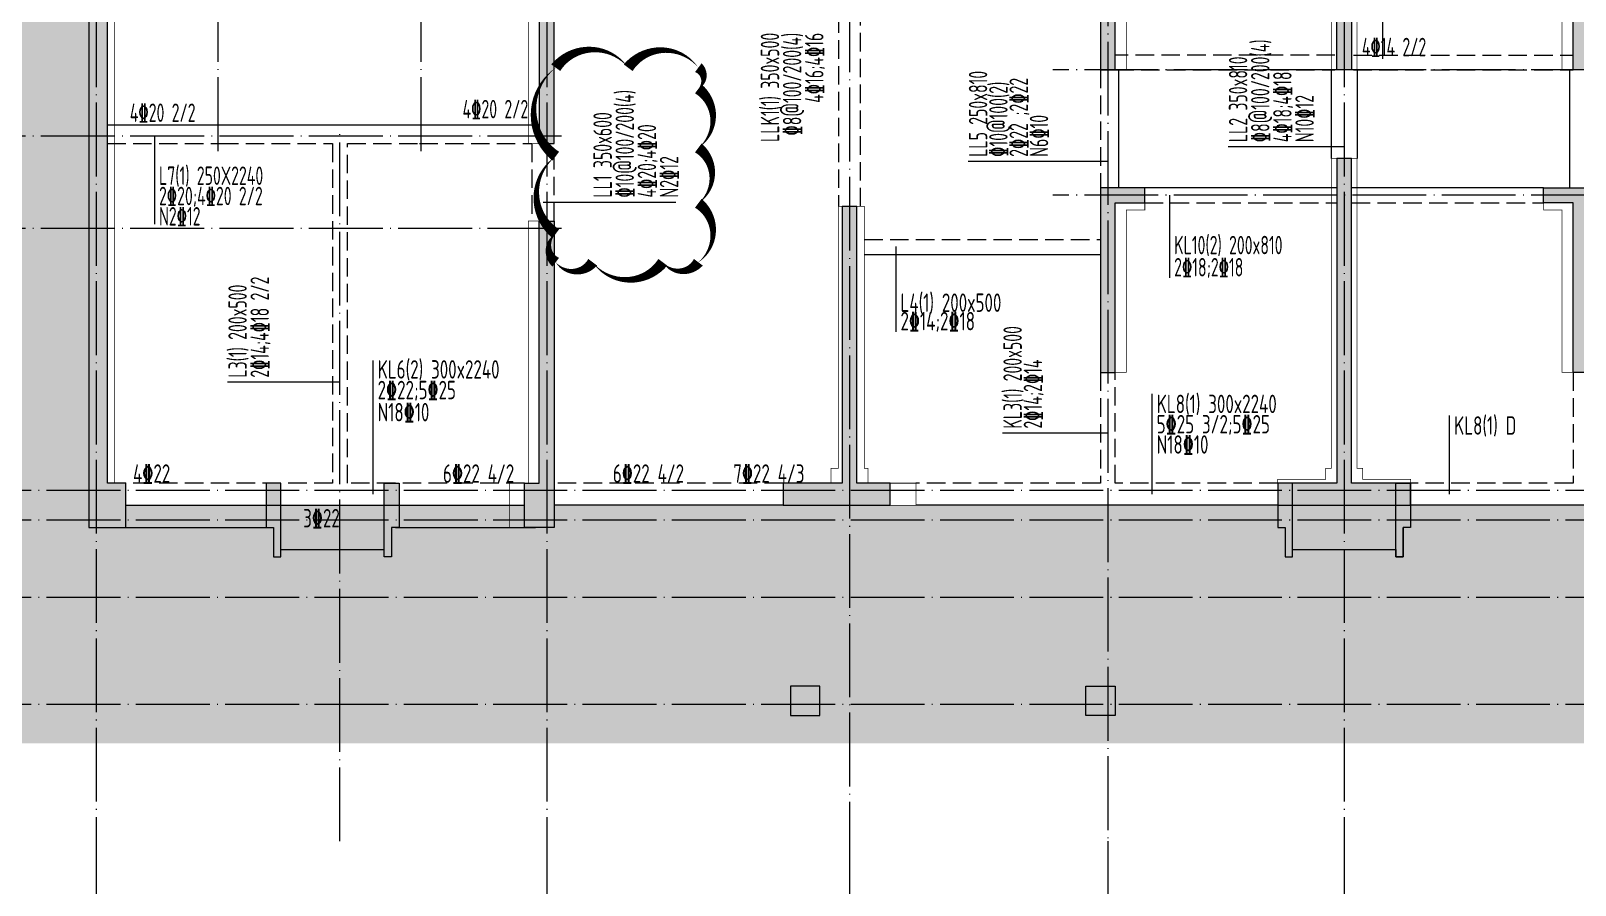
# Model space of a CAD drawing. Extents: x -129922 to 1190196, y -520662 to 139923.
# Drawn here: x 910806 to 931719, y -46527 to -34952 of the extents above; entities that cross this region are included whole.
import ezdxf
from ezdxf.enums import TextEntityAlignment as Align

# ---------------------------------------------------------------- set-up
doc = ezdxf.new("R2010")
doc.units = 0
doc.header["$LTSCALE"] = 1000
doc.header["$MEASUREMENT"] = 0
doc.linetypes.add('DASH', pattern=[0.35, 0.25, -0.1])
doc.linetypes.add('DOTE', pattern=[2.4200000000000004, 2, -0.2, 0.02, -0.2])
for name, color, linetype, lineweight in [('A-标注-轴号', 3, 'Continuous', 15), ('A-轴线-塔楼', 1, 'DOTE', 9), ('A-轴线-隔墙', 41, 'DOTE', 9), ('S-墙柱-HATCH', 251, 'Continuous', 9), ('S-墙柱-WALL', 6, 'Continuous', 20), ('S-大样-HATCH', 251, 'Continuous', 9), ('S-大样-实线', 2, 'Continuous', 20), ('S-板-BEAM', 4, 'DASH', 20), ('S-板-BEAM-CON', 2, 'Continuous', 20), ('S-板-COLU', 50, 'DASH', 20), ('S-板-板面填充', 251, 'Continuous', 20), ('S-板-模板线条', 140, 'Continuous', 20), ('S-梁-垂直集中标注', 45, 'Continuous', 20), ('S-梁-水平原位标注', 21, 'Continuous', 20), ('S-梁-水平集中标注', 191, 'Continuous', 20)]:
    doc.layers.add(name, color=color, linetype=linetype, lineweight=lineweight)
doc.layers.add('S-活动层-非打印1', color=170, linetype='Continuous', lineweight=20, plot=False)
doc.styles.add('BW_Rein', font='tssdeng.shx', dxfattribs={"width": 0.7, "bigfont": 'hztxt.shx'})
doc.styles.add('TSSD_Rein', font='tssdeng.shx', dxfattribs={"width": 0.7, "bigfont": 'hztxt.shx'})
doc.styles.add('样式 1', font='tssdeng.shx', dxfattribs={"width": 0.7, "bigfont": 'tssdchn.shx'})

# ---------------------------------------------------------------- blocks, each defined once
blk = doc.blocks.new('20191023.11405152')
at = {"layer": 'S-大样-HATCH'}
h = blk.add_hatch(color=256, dxfattribs=at)
h.dxf.hatch_style = 1
h.paths.add_polyline_path([(-99.99999995809048, 0), (0, 0), (-5.774199962615967e-08, -399.9999999129213), (99.99999995809048, -399.9999999129213), (99.99999995809048, 600.0007398887537), (-99.99999995809048, 600.0007398887537)])
at = {"layer": 'S-大样-实线'}
blk.add_lwpolyline([(-99.99999995809048, 0), (0, 0), (-5.774199962615967e-08, -399.9999999129213), (99.99999995809048, -399.9999999129213), (99.99999995809048, 600.0007398887537), (-99.99999995809048, 600.0007398887537)], close=True, dxfattribs=at)
blk = doc.blocks.new('ndgfjhgkjhk')
at = {"layer": 'S-板-BEAM'}
for p, q in [((6614144.781736528, -521954.5655239704), (6614144.781736528, -525604.562802632)), ((6614444.781736528, -525604.562802632), (6614444.781736528, -521954.5655239704)), ((6620869.781736528, -523554.5647839699), (6617894.781736528, -523554.5647839699)), ((6621119.781736529, -523554.5655239704), (6624094.781379844, -523554.5655239922)), ((6617694.782093225, -523754.5655239704), (6617694.781757515, -525354.5655239704)), ((6617894.781736528, -523754.5647839699), (6620869.781736528, -523754.5647839699)), ((6621119.781736528, -523754.5655239704), (6624094.781379842, -523754.5655239922)), ((6604244.781736528, -524754.5647839739), (6605769.781736536, -524754.5647839739)), ((6605769.781736536, -524754.5647839739), (6607294.781736533, -524754.5647839739)), ((6607294.781736533, -524754.5647839739), (6607294.781736533, -529354.5647839757)), ((6607494.781736533, -524754.5647839739), (6608469.781736534, -524754.5647839739)), ((6607494.781736533, -529354.5647839757), (6607494.781736533, -524754.5647839739)), ((6608469.781736534, -524754.5647839739), (6609994.781736528, -524754.5647839739)), ((6609994.781736363, -524754.5655239704), (6609994.781736363, -525804.5655239704)), ((6610294.781736363, -525804.5655239704), (6610294.781736363, -524754.5655239704)), ((6618294.781736528, -525554.5647839704), (6620894.781736528, -525554.5647839704)), ((6621094.781736528, -525554.5647839704), (6623694.781736528, -525554.5647839704)), ((6614494.781542704, -526054.5822170932), (6617694.782698639, -526054.5822170938)), ((6617694.781736534, -527854.5655239704), (6617694.781736532, -529354.5573804887)), ((6617894.781736532, -529354.5647839757), (6617894.781736534, -527854.5655239704)), ((6624094.781736532, -527854.5655239704), (6624094.781736535, -529354.7282486943)), ((6607294.781736533, -529354.5647839742), (6604444.781736528, -529354.5647839741)), ((6609894.781542704, -529354.5647839743), (6607494.781736533, -529354.5647839742)), ((6613394.781542704, -529354.5655239817), (6610294.781542704, -529354.5655239817)), ((6617694.781736532, -529354.5573804887), (6615194.781542704, -529354.5655239817)), ((6620094.781652714, -529354.5495627364), (6617894.781736532, -529354.5567290094)), ((6624094.781736535, -529354.5621114718), (6621894.783488081, -529354.5655239817))]:
    blk.add_line(p, q, dxfattribs=at)
at = {"layer": 'S-板-BEAM-CON'}
for p, q in [((6617944.781757515, -525354.5655239704), (6617944.782093225, -523754.5655239704)), ((6620819.781736528, -523754.5655239704), (6620819.781484745, -524954.5655239704)), ((6621169.781736528, -523754.5655239704), (6621169.781484745, -524954.5647839699)), ((6624044.781379842, -523754.5655239704), (6624044.781715551, -525354.5655239704)), ((6605644.781736536, -524504.5647839739), (6604244.781736528, -524504.5647839739)), ((6607394.781736533, -524504.5647839739), (6605482.042014677, -524504.5647839739)), ((6608394.781736534, -524504.5647839739), (6607394.781736533, -524504.5647839739)), ((6609994.781736528, -524504.5647839739), (6608029.328084417, -524504.5647839739)), ((6620894.781736528, -525354.5647839704), (6618294.781736528, -525354.5647839704)), ((6623694.781736528, -525354.5647839704), (6621094.781736528, -525354.5647839704)), ((6614494.781542704, -526254.5822170932), (6617694.782698639, -526254.5822170938)), ((6604494.781652532, -529654.5647839739), (6609894.781542791, -529654.5647839741)), ((6613394.781542704, -529654.5655239817), (6610294.781542704, -529654.5655239817)), ((6620094.781652714, -529654.5495627364), (6615194.781542704, -529654.5655239817)), ((6627144.781542704, -529654.5655239817), (6621894.783488081, -529654.5655239817))]:
    blk.add_line(p, q, dxfattribs=at)
at = {"layer": 'S-板-模板线条', "ltscale": 0.5}
for p, q in [((6620194.781652479, -529954.5655242747), (6620194.78165248, -530354.5655239834)), ((6621794.781652429, -530354.5503026142), (6621794.781652444, -529954.5503026216)), ((6606594.781543097, -530254.5655238907), (6607994.783378632, -530254.5655238907)), ((6620294.781652506, -530354.550302619), (6620294.781652506, -530254.550302619)), ((6620294.781652506, -530254.550302619), (6621694.781652506, -530254.5503026146)), ((6621694.781652506, -530254.5503026146), (6621694.781652506, -530354.550302619)), ((6620194.78165248, -530354.5655239834), (6620294.781652506, -530354.550302619)), ((6621694.781652506, -530354.550302619), (6621794.781652429, -530354.5503026142))]:
    blk.add_line(p, q, dxfattribs=at)
for points in [[(6604494.781542897, -529954.5655239817), (6606394.781543126, -529954.5655239779)], [(6608144.781542842, -529954.5655239857), (6610044.781543071, -529954.5655239818)]]:
    blk.add_lwpolyline(points, dxfattribs=at)
blk = doc.blocks.new('ZHOUWANG3')
at = {"layer": 'A-标注-轴号'}
for p, q in [((88651.91404399213, 226833.6155193777), (88651.9140439923, 222833.6155193777)), ((94751.91404399213, 226833.615519378), (94751.9140439923, 222833.615519378)), ((98851.91403714324, 226833.6155193781), (98851.91403714342, 222833.6155193781)), ((102351.9146220085, 226833.6155193783), (102351.9146220086, 222833.6155193783)), ((105551.9146219631, 226833.6155193784), (105551.9146219632, 222833.6155193784))]:
    blk.add_line(p, q, dxfattribs=at)
at = {"layer": 'A-轴线-塔楼', "linetype": 'DOTE', "ltscale": 0.5}
for p, q in [((88651.91404399119, 248942.086875707), (88651.91404399212, 226833.6155193772)), ((94751.9140439913, 248942.0868757072), (94751.91404399223, 226833.6155193777)), ((105551.9140438963, 248942.0868756734), (105551.9140439946, 226833.6155193439)), ((98851.91404399247, 241886.4187311789), (98851.91404399247, 226833.6155193779)), ((102351.9140439912, 240086.4187311743), (102351.9140439925, 226833.61551936)), ((122393.6841631923, 235586.4187311789), (101607.8367670992, 235586.4187311789)), ((139798.4139466776, 231586.4187311789), (85361.6076990781, 231586.4187311789)), ((139798.4139466776, 228686.4187311789), (85361.6076990781, 228686.4187311789))]:
    blk.add_line(p, q, dxfattribs=at)
at = {"layer": 'A-轴线-隔墙', "ltscale": 0.5}
for p, q in [((90301.91404416919, 236186.4187311743), (90301.91404399247, 248942.086875707)), ((93051.91404416919, 236186.4187312123), (93051.91404399247, 248942.0868757452)), ((122393.6841631923, 237286.4187311789), (101607.8367670992, 237286.4187311789)), ((94951.91404390585, 236386.4187307361), (85361.6076990781, 236386.4187311736)), ((91951.9140439934, 226833.6155193777), (91951.91404382099, 236486.4187311743)), ((94951.91404390585, 235136.418731175), (85361.6076990781, 235136.418731175)), ((139798.4139466776, 231186.4187311789), (85361.6076990781, 231186.4187311789)), ((139798.4139466776, 230136.4187311789), (85361.6076990781, 230136.4187311789))]:
    blk.add_line(p, q, dxfattribs=at)
blk = doc.blocks.new('afdhgdjhgfj')
at = {"layer": 'S-墙柱-HATCH'}
h = blk.add_hatch(color=256, dxfattribs=at)
h.paths.add_polyline_path([(327454.6374234984, 180245.1995011274), (325054.6374234984, 180245.1995011274), (325054.6374234984, 176945.1995011274), (325254.6374234984, 176945.1995011274), (325254.6374234984, 177845.1995011274), (327954.6374234984, 177845.1995011274), (327954.6374234984, 178495.1995011274), (327754.6374234984, 178495.1995011274), (327754.6374234984, 178045.1995011274), (325254.6374234984, 178045.1995011274), (325254.6374234984, 180045.1995011274), (327754.6374234984, 180045.1995011274), (327754.6374234984, 179595.1995011274), (327954.6374234984, 179595.1995011274), (327954.6374234984, 180645.1995011274), (327454.6374234984, 180645.1995011274)])
h.paths.add_polyline_path([(333254.6376431724, 179995.200902214), (333254.6376431724, 174625.200902214), (333054.6376431724, 174625.200902214), (333054.6376431724, 175395.200902214), (330354.6376431724, 175395.200902214), (330354.6376431724, 175595.2009022732), (330454.6376386648, 175595.200902214), (333054.6376431724, 175595.200902214), (333054.6376431724, 180645.200902214), (333654.6376431724, 180645.200902214), (333654.6376431724, 179995.200902214)])
h.paths.add_polyline_path([(338854.6376429731, 165495.1995011274), (339104.6376429731, 165495.1995011274), (339104.6376429731, 172895.1995011274), (338264.6376429731, 172895.1995011274), (338264.6376429731, 173145.1995011274), (339354.6376429731, 173145.1995011274), (339354.6376429731, 164895.1995011274), (338854.6376429731, 164895.1995011274)])
h.paths.add_polyline_path([(322254.6376431668, 171095.1995011274), (322454.6376431668, 171095.1995011274), (322454.6376431668, 173595.1995011274), (322854.6376431668, 173595.1995011274), (322854.6376431668, 173795.1995011274), (321854.6376431668, 173795.1995011274), (321854.6376431668, 173595.1995011274), (322254.6376431668, 173595.1995011274)])
h.paths.add_polyline_path([(325454.6376433615, 169295.1995011274), (325054.6376433615, 169295.1995011274), (325054.6376433615, 169495.1995011274), (325654.6376433615, 169495.1995011274), (325654.6376433615, 166995.1995011274), (325454.6376433615, 166995.1995011274)])
h.paths.add_polyline_path([(319254.6376431668, 173595.1995011274), (320254.6376431668, 173595.1995011274), (320254.6376431668, 173795.1995011274), (319054.6376431668, 173795.1995011274), (319054.6376431668, 171095.1995011274), (319254.6376431668, 171095.1995011274)])
h.paths.add_polyline_path([(319254.6376431668, 169295.1995011274), (319654.6376431668, 169295.1995011274), (319654.6376431668, 169495.1995011274), (319054.6376431668, 169495.1995011274), (319054.6376431668, 166995.1995011274), (319254.6376431668, 166995.1995011274)])
h.paths.add_polyline_path([(326254.6381616956, 175595.2002411225), (326254.6371246399, 175395.2002411246), (324654.6376431677, 175395.2002897355), (324654.6376431687, 174955.2003934237), (324454.6376431687, 174955.2003934237), (324454.637628193, 175595.2001972486)])
h.paths.add_polyline_path([(320054.6376431668, 175395.1995011274), (318304.6376431668, 175395.1995011274), (318304.6376431668, 175595.1995011274), (320254.6376431668, 175595.1995011274), (320254.6376431668, 174955.1995011274), (320054.6376431668, 174955.1995011274)])
h.paths.add_polyline_path([(329154.6376431668, 172895.1995011274), (328954.6376431668, 172895.1995011274), (328954.6376431668, 175395.1995011274), (328804.6376431668, 175395.1995011274), (328804.6376431668, 175595.1995011274), (329154.6376431668, 175595.1995011274)])
h.paths.add_polyline_path([(325454.6376431668, 173595.1995011274), (324454.6376431687, 173595.1995011274), (324454.6376431687, 173795.1995011274), (325654.6376431668, 173795.1995011274), (325654.6376431668, 171095.1995011274), (325454.6376431668, 171095.1995011274)])
h.paths.add_polyline_path([(328504.6376431668, 165195.1995011274), (328504.6376431668, 165495.1995011274), (328954.6376431668, 165495.1995011274), (328954.6376431668, 169245.2147224763), (329154.6376431668, 169245.2147224763), (329154.6376431668, 165495.1995011274), (329954.6376431668, 165495.1995011274), (329954.6376431668, 165195.1995011274)])
h.paths.add_polyline_path([(321454.6376431668, 165195.1995011274), (321454.6376431668, 165495.1995011274), (322229.6376431668, 165495.1995011274), (322229.6376431668, 169895.1995010979), (322479.6376431668, 169895.1995010979), (322479.6376431668, 165495.1995011274), (323254.6376431668, 165495.1995011274), (323254.6376431668, 165195.1995011274)])
h.paths.add_polyline_path([(333454.6376431668, 165495.1995011274), (333254.6376431668, 165495.1995011274), (333254.6376431668, 169045.1995011274), (333054.6376431668, 169045.1995011274), (333054.6376431668, 164895.1995011274), (333454.6376431668, 164895.1995011274)])
h.paths.add_polyline_path([(333754.6376431668, 172895.1995011274), (333254.6376431668, 172895.1995011274), (333254.6376431668, 170095.1995011274), (333054.6376431668, 170095.1995011274), (333054.6376431668, 173145.1995011274), (333754.6376431668, 173145.1995011274)])
h.paths.add_polyline_path([(318504.6374233038, 176895.1995011274), (318504.6374233038, 177995.1995011274), (316904.6374233038, 177995.1995011274), (316904.6374233038, 180295.1995011274), (314404.6374233038, 180295.1995011274), (314404.6374233038, 177995.1995011274), (312804.6374233038, 177995.1995011274), (312804.6374233038, 176895.1995011274), (313004.6374233038, 176895.1995011274), (313004.6374233038, 177795.1995011274), (315104.6374233038, 177795.1995011274), (315104.6374233038, 177995.1995011274), (314604.6374233038, 177995.1995011274), (314604.6374233038, 180095.1995011274), (316704.6374233038, 180095.1995011274), (316704.6374233038, 177995.1995011274), (316204.6374233038, 177995.1995011274), (316204.6374233038, 177795.1995011274), (318304.6374233038, 177795.1995011274), (318304.6374233038, 176895.1995011274)])
h.paths.add_polyline_path([(298054.6374234929, 179995.200902214), (298054.6374234929, 174625.200902214), (298254.6374234929, 174625.200902214), (298254.6374234929, 175395.200902214), (300954.6374234929, 175395.200902214), (300954.6374234929, 175595.2009022732), (300854.6374280005, 175595.200902214), (298254.6374234929, 175595.200902214), (298254.6374234929, 180645.200902214), (297654.6374234929, 180645.200902214), (297654.6374234929, 179995.200902214)])
h.paths.add_polyline_path([(292454.6374236922, 165495.1995011274), (292204.6374236922, 165495.1995011274), (292204.6374236922, 172895.1995011274), (293044.6374236922, 172895.1995011274), (293044.6374236922, 173145.1995011274), (291954.6374236922, 173145.1995011274), (291954.6374236922, 164895.1995011274), (292454.6374236922, 164895.1995011274)])
h.paths.add_polyline_path([(309054.6374234984, 171095.1995011274), (308854.6374234984, 171095.1995011274), (308854.6374234984, 173595.1995011274), (308454.6374234984, 173595.1995011274), (308454.6374234984, 173795.1995011274), (309454.6374234984, 173795.1995011274), (309454.6374234984, 173595.1995011274), (309054.6374234984, 173595.1995011274)])
h.paths.add_polyline_path([(305854.6374233038, 169295.1995011274), (306254.6374233038, 169295.1995011274), (306254.6374233038, 169495.1995011274), (305654.6374233038, 169495.1995011274), (305654.6374233038, 166995.1995011274), (305854.6374233038, 166995.1995011274)])
h.paths.add_polyline_path([(312054.6374234984, 173595.1995011274), (311054.6374234984, 173595.1995011274), (311054.6374234984, 173795.1995011274), (312254.6374234984, 173795.1995011274), (312254.6374234984, 171095.1995011274), (312054.6374234984, 171095.1995011274)])
h.paths.add_polyline_path([(312054.6374234984, 169295.1995011274), (311654.6374234984, 169295.1995011274), (311654.6374234984, 169495.1995011274), (312254.6374234984, 169495.1995011274), (312254.6374234984, 166995.1995011274), (312054.6374234984, 166995.1995011274)])
h.paths.add_polyline_path([(305054.6369049697, 175595.2002411225), (305054.6379420253, 175395.2002411246), (306654.6374234975, 175395.2002897355), (306654.6374234966, 174955.2003934237), (306854.6374234966, 174955.2003934237), (306854.6374384722, 175595.2001972486)])
h.paths.add_polyline_path([(305054.6374234984, 178145.1995011274), (305054.6374234984, 176945.1995011274), (305254.6374234984, 176945.1995011274), (305254.6374234984, 180645.1995011274), (302754.6374234984, 180645.1995011274), (302754.6374234984, 179945.1995011274), (302954.6374234984, 179945.1995011274), (302954.6374234984, 180445.1995011274), (305054.6374234984, 180445.1995011274), (305054.6374234984, 178345.1995011274), (302954.6374234984, 178345.1995011274), (302954.6374234984, 178845.1995011274), (302754.6374234984, 178845.1995011274), (302754.6374234984, 178145.1995011274)])
h.paths.add_polyline_path([(311254.6374234984, 175395.1995011274), (313004.6374234984, 175395.1995011274), (313004.6374234984, 175595.1995011274), (311054.6374234984, 175595.1995011274), (311054.6374234984, 174955.1995011274), (311254.6374234984, 174955.1995011274)])
h.paths.add_polyline_path([(302154.6374234984, 172895.1995011274), (302354.6374234984, 172895.1995011274), (302354.6374234984, 175395.1995011274), (302504.6374234984, 175395.1995011274), (302504.6374234984, 175595.1995011274), (302154.6374234984, 175595.1995011274)])
h.paths.add_polyline_path([(315554.6374234984, 172895.1995011274), (315754.6374234984, 172895.1995011274), (315754.6374234984, 175395.1995011274), (316104.6374234984, 175395.1995011274), (316104.6374234984, 175595.1995011274), (315204.6374234984, 175595.1995011274), (315204.6374234984, 175395.1995011274), (315554.6374234984, 175395.1995011274)])
h.paths.add_polyline_path([(305854.6374234984, 173595.1995011274), (306854.6374234966, 173595.1995011274), (306854.6374234966, 173795.1995011274), (305654.6374234984, 173795.1995011274), (305654.6374234984, 171095.1995011274), (305854.6374234984, 171095.1995011274)])
h.paths.add_polyline_path([(302804.6374234984, 165195.1995011274), (302804.6374234984, 165495.1995011274), (302354.6374234984, 165495.1995011274), (302354.6374234984, 169245.2147224763), (302154.6374234984, 169245.2147224763), (302154.6374234984, 165495.1995011274), (301354.6374234984, 165495.1995011274), (301354.6374234984, 165195.1995011274)])
h.paths.add_polyline_path([(309854.6374234984, 165195.1995011274), (309854.6374234984, 165495.1995011274), (309054.6374234984, 165495.1995011274), (309054.6374234984, 169895.1995010979), (308854.6374234984, 169895.1995010979), (308854.6374234984, 165495.1995011274), (308054.6374234984, 165495.1995011274), (308054.6374234984, 165195.1995011274)])
h.paths.add_polyline_path([(316554.6374234984, 165195.1995011274), (316554.6374234984, 165495.1995011274), (315754.6374234984, 165495.1995011274), (315754.6374234984, 169245.2147224763), (315554.6374234984, 169245.2147224763), (315554.6374234984, 165495.1995011274), (314754.6374234984, 165495.1995011274), (314754.6374234984, 165195.1995011274)])
h.paths.add_polyline_path([(297854.6374234984, 165495.1995011274), (298054.6374234984, 165495.1995011274), (298054.6374234984, 169045.1995011274), (298254.6374234984, 169045.1995011274), (298254.6374234984, 164895.1995011274), (297854.6374234984, 164895.1995011274)])
h.paths.add_polyline_path([(297554.6374234984, 172895.1995011274), (298054.6374234984, 172895.1995011274), (298054.6374234984, 170095.1995011274), (298254.6374234984, 170095.1995011274), (298254.6374234984, 173145.1995011274), (297554.6374234984, 173145.1995011274)])
h.paths.add_polyline_path([(329454.6399576905, 162745.2140284545), (329854.6399576905, 162745.2140284545), (329854.6399576905, 162345.2140284545), (329454.6399576905, 162345.2140284545)])
h.paths.add_polyline_path([(325454.6399576812, 162745.2140284545), (325854.6399576812, 162745.2140284545), (325854.6399576812, 162345.2140284545), (325454.6399576812, 162345.2140284545)])
h.paths.add_polyline_path([(305454.6351091656, 162745.2140284545), (305854.6360999801, 162745.2140284545), (305854.6360999801, 162345.2140284545), (305454.6351091656, 162345.2140284545)])
h.paths.add_polyline_path([(301854.6351091563, 162745.2140275508), (301454.6351091563, 162745.2140275508), (301454.6351091563, 162345.2140275508), (301854.6351091563, 162345.2140275508)])
at = {"layer": 'S-墙柱-WALL'}
for points in [[(305854.6374234984, 173595.1995011274), (306854.6374234966, 173595.1995011274), (306854.6374234966, 173795.1995011274), (305654.6374234984, 173795.1995011274), (305654.6374234984, 171095.1995011274), (305854.6374234984, 171095.1995011274)], [(309054.6374234984, 171095.1995011274), (308854.6374234984, 171095.1995011274), (308854.6374234984, 173595.1995011274), (308454.6374234984, 173595.1995011274), (308454.6374234984, 173795.1995011274), (309454.6374234984, 173795.1995011274), (309454.6374234984, 173595.1995011274), (309054.6374234984, 173595.1995011274)], [(312054.6374234984, 173595.1995011274), (311054.6374234984, 173595.1995011274), (311054.6374234984, 173795.1995011274), (312254.6374234984, 173795.1995011274), (312254.6374234984, 171095.1995011274), (312054.6374234984, 171095.1995011274)], [(292454.6374236922, 165495.1995011274), (292204.6374236922, 165495.1995011274), (292204.6374236922, 172895.1995011274), (293044.6374236922, 172895.1995011274), (293044.6374236922, 173145.1995011274), (291954.6374236922, 173145.1995011274), (291954.6374236922, 164895.1995011274), (292454.6374236922, 164895.1995011274)], [(297554.6374234984, 172895.1995011274), (298054.6374234984, 172895.1995011274), (298054.6374234984, 170095.1995011274), (298254.6374234984, 170095.1995011274), (298254.6374234984, 173145.1995011274), (297554.6374234984, 173145.1995011274)], [(309854.6374234984, 165195.1995011274), (309854.6374234984, 165495.1995011274), (309054.6374234984, 165495.1995011274), (309054.6374234984, 169895.1995010979), (308854.6374234984, 169895.1995010979), (308854.6374234984, 165495.1995011274), (308054.6374234984, 165495.1995011274), (308054.6374234984, 165195.1995011274)], [(305854.6374233038, 169295.1995011274), (306254.6374233038, 169295.1995011274), (306254.6374233038, 169495.1995011274), (305654.6374233038, 169495.1995011274), (305654.6374233038, 166995.1995011274), (305854.6374233038, 166995.1995011274)], [(312054.6374234984, 169295.1995011274), (311654.6374234984, 169295.1995011274), (311654.6374234984, 169495.1995011274), (312254.6374234984, 169495.1995011274), (312254.6374234984, 166995.1995011274), (312054.6374234984, 166995.1995011274)], [(302804.6374234984, 165195.1995011274), (302804.6374234984, 165495.1995011274), (302354.6374234984, 165495.1995011274), (302354.6374234984, 169245.2147224763), (302154.6374234984, 169245.2147224763), (302154.6374234984, 165495.1995011274), (301354.6374234984, 165495.1995011274), (301354.6374234984, 165195.1995011274)], [(297854.6374234984, 165495.1995011274), (298054.6374234984, 165495.1995011274), (298054.6374234984, 169045.1995011274), (298254.6374234984, 169045.1995011274), (298254.6374234984, 164895.1995011274), (297854.6374234984, 164895.1995011274)], [(301854.6351091563, 162745.2140275508), (301454.6351091563, 162745.2140275508), (301454.6351091563, 162345.2140275508), (301854.6351091563, 162345.2140275508)], [(305454.6351091656, 162745.2140284545), (305854.6360999801, 162745.2140284545), (305854.6360999801, 162345.2140284545), (305454.6351091656, 162345.2140284545)]]:
    blk.add_lwpolyline(points, close=True, dxfattribs=at)
blk = doc.blocks.new('sdgfhgfjhgfj')
at = {"layer": 'S-板-COLU', "const_width": 10}
for points in [[(306004.6375330443, 17894.40065596011), (305654.6375330443, 17894.40065596011), (305654.6375330443, 20594.40065596011), (306904.6375330443, 20594.40065596011), (306904.6375330443, 20294.40065596011), (306004.6375330443, 20294.40065596011)], [(309129.6375330443, 17894.40065596011), (308779.6375330443, 17894.40065596011), (308779.6375330443, 20394.40065596011), (308454.6375330443, 20394.40065596011), (308454.6375330443, 20594.40065596011), (309454.6375330443, 20594.40065596011), (309454.6375330443, 20394.40065596011), (309129.6375330443, 20394.40065596011)], [(311904.6375330443, 17894.40065596011), (311904.6375330443, 20294.40065596011), (311004.6375330443, 20294.40065596011), (311004.6375330443, 20594.40065596011), (312254.6375330443, 20594.40065596011), (312254.6375330443, 17894.40065596011)], [(292454.637533238, 11694.40065596011), (291954.637533238, 11694.40065596011), (291954.637533238, 19944.40065596011), (293044.637533238, 19944.40065596011), (293044.637533238, 19594.40065596011), (292304.637533238, 19594.40065596011), (292304.637533238, 12294.40065596011), (292454.637533238, 12294.40065596011)], [(298254.6375330443, 16894.40065596011), (297904.6375330443, 16894.40065596011), (297904.6375330443, 19594.40065596011), (297329.6375330443, 19594.40065596011), (297329.6375330443, 19944.40065596011), (298254.6375330443, 19944.40065596011)], [(308054.6375330443, 11994.40065596011), (308054.6375330443, 12344.40065596011), (308704.6375331207, 12344.40065596011), (308704.6375331207, 12494.40065596011), (308779.6375330443, 12494.40065596011), (308779.6375330443, 16694.40065593054), (309129.6375330443, 16694.40065593054), (309129.6375330443, 12494.40065596011), (309204.6375331207, 12494.40065596011), (309204.6375331207, 12344.40065596011), (309854.6375330443, 12344.40065596011), (309854.6375330443, 11994.40065596011)], [(306004.6375328497, 13794.40065596011), (305654.6375328497, 13794.40065596011), (305654.6375328497, 16294.40065596011), (306254.6375328497, 16294.40065596011), (306254.6375328497, 15994.40065596011), (306004.6375328497, 15994.40065596011)], [(311904.6375330443, 13794.40065596011), (311904.6375330443, 15994.40065596011), (311654.6375330443, 15994.40065596011), (311654.6375330443, 16294.40065596011), (312254.6375330443, 16294.40065596011), (312254.6375330443, 13794.40065596011)], [(303154.6375330443, 11994.40065596011), (301354.6375330443, 11994.40065596011), (301354.6375330443, 12294.40065596011), (302004.6375330238, 12294.40065596011), (302004.6375330238, 12494.40065596011), (302104.6375330443, 12494.40065596011), (302104.6375330443, 16044.40065596011), (302454.6375330443, 16044.40065596011), (302454.6375330443, 12494.40065596011), (302504.6375330238, 12494.40065596011), (302504.6375330238, 12294.40065596011), (303154.6375330443, 12294.40065596011)], [(298254.6375330443, 11694.40065596011), (297654.6375330443, 11694.40065596011), (297654.6375330443, 12294.40065596011), (297904.6375330443, 12294.40065596011), (297904.6375330443, 15844.40065596011), (298254.6375330443, 15844.40065596011)]]:
    blk.add_lwpolyline(points, close=True, dxfattribs=at)
at = {"layer": 'S-墙柱-HATCH'}
blk.add_blockref('afdhgdjhgfj', (0, -153200.7988451672), dxfattribs=at)

msp = doc.modelspace()

# ---------------------------------------------------------------- hatches: boundary and pattern name
at = {"layer": 'S-板-板面填充'}
h = msp.add_hatch(dxfattribs=at)
h.set_pattern_fill('CROSS,_O', color=256, scale=100)
h.set_pattern_definition([(0, (323791.4703426883, -41750.2088688463), (158.75, 158.75), [79.375, -238.125]), (90, (323831.1578426883, -41789.8963688463), (-158.75, 158.75), [79.375, -238.125])])
h.paths.add_polyline_path([(961132.9703426883, -24316.2088688463), (935545.2203426883, -24316.20886884629), (935468.7865934924, -24526.2088688463), (935394.7292615948, -24106.20886884629), (935320.2203426883, -24316.20886884629), (910060.9703426883, -24316.20886884629), (910060.9703426883, -34714.2088688463), (910270.9703426883, -34790.6426180422), (909850.9703426883, -34864.69994993976), (910060.9703426883, -34939.2088688463), (910060.9703426883, -44607.2088688463), (935644.2203426883, -44607.2088688463), (935720.6540918841, -44397.20886884629), (935794.7114237817, -44817.2088688463), (935869.2203426883, -44607.2088688463), (961132.9703426883, -44607.2088688463), (961132.9703426883, -34818.4588688463), (960922.9703426883, -34742.0251196504), (961342.9703426883, -34667.96778775284), (961132.9703426883, -34593.4588688463)])
h.paths.add_polyline_path([(932141.2642902015, -28479.99785925052), (934041.3130832966, -28479.99785925052), (934041.3130832966, -26879.99785925052), (933641.3130834894, -26879.99785925052), (933641.3130834894, -26279.99785925052), (936941.3130834894, -26279.99785925052), (936941.3130834894, -26879.99785925052), (936541.3130832966, -26879.99785925052), (936541.3130832966, -28479.99785925052), (938441.3130834829, -28479.99785925052), (938441.3130834829, -28979.99785925052), (938241.3130832966, -28979.99785925052), (938241.3130832966, -29679.99785925052), (938191.362070607, -29679.99785925052), (938191.362070607, -30979.99785923935), (944641.3135829744, -30979.99645103732), (944641.3135829745, -26229.99785925052), (947091.3130834913, -26229.99785925052), (947091.3130834913, -25929.99785925052), (953291.3140013898, -25929.99785925052), (953291.3140013898, -26579.99785925052), (953041.1276459619, -26580.0065414987), (953041.3130834913, -33429.99785925052), (958991.3130836859, -33429.99785925052), (958991.3130834913, -41679.99785925064), (958491.3130834913, -41679.99785925075), (958491.3130834913, -41379.99785925064), (911591.313083685, -41379.99785925075), (911591.313083685, -33429.99785925052), (917591.3132773209, -33429.99785925064), (917591.3130834857, -25929.99645816395), (925291.3130834838, -25929.99645816395), (925291.3130834838, -26429.99785925052), (924991.3130834913, -26429.99785925052), (924991.3130834913, -28154.99859925616), (925191.3130834838, -28154.99859925616), (925191.3130834838, -28654.99859925616), (924991.3130834913, -28654.99859925616), (924991.3130834913, -29629.99785925052), (924941.3132773684, -29629.99785925052), (924941.3132772585, -30979.99785924342), (932391.264484033, -30979.99785925064), (932391.2644840339, -29679.99785925052), (932341.3130832966, -29679.99785925052), (932341.3130832966, -28979.99785925052), (932141.2642902015, -28979.99785925052)], flags=16)

# ---------------------------------------------------------------- linework, layer by layer
at = {"layer": 'S-梁-垂直集中标注'}
for p, q in [((928591.3130833533, -36523.04927036559), (927020.0123017625, -36523.04927036559)), ((925391.3131307064, -36721.4279560039), (923498.7190187578, -36721.4279560039)), ((917741.3130833263, -37273.57244140838), (919540.4780359548, -37273.57244140838)), ((914991.3130834968, -39713.62305937833), (913470.348555982, -39713.62305937798)), ((925391.3130543836, -40404.0156696435), (923966.1412722296, -40404.0156696435))]:
    msp.add_line(p, q, dxfattribs=at)
at = {"layer": 'S-梁-水平集中标注'}
for p, q in [((929113.7282321526, -35329.99708834858), (929113.7282321526, -34029.05462952517)), ((912478.5087326455, -36379.99714876371), (912478.5087326455, -37570.11175939029)), ((926225.7613344042, -37179.99715236152), (926225.7613344042, -38298.69717805632)), ((915438.794217619, -41229.99701242903), (915438.794217619, -39419.94679127293)), ((925989.4755991455, -41229.99714313549), (925989.4755991453, -39871.86732724724)), ((930016.6804435446, -41229.99711926476), (930016.6804435446, -40164.50624067682))]:
    msp.add_line(p, q, dxfattribs=at)
at = {"layer": 'S-梁-水平集中标注', "color": 2, "lineweight": 18}
msp.add_line((922519.8776546484, -37875.99711913546), (922519.8776546484, -39029.21401549497), dxfattribs=at)
at = {"layer": 'S-活动层-非打印1'}
msp.add_lwpolyline([(917913.5666515827, -35450.87048189156, 0, 150, 0.5), (917913.5666515827, -36650.87048189156, 0, 150, 0.5), (917913.5666515827, -37700.87048189156, 0, 150, 0.5), (917913.5666515827, -38087.59113359638, 0, 150, 0.5), (918413.5666515827, -38087.59113359638, 0, 150, 0.5), (919363.5666515827, -38087.59113359638, 0, 150, 0.5), (919844.6239850633, -38087.59113359638, 0, 150, 0.5), (919844.6239850633, -37287.59113359638, 0, 150, 0.5), (919844.6239850633, -36537.59113359638, 0, 150, 0.5), (919844.6239850633, -35737.59113359638, 0, 150, 0.5), (919844.6239850633, -35450.87048189156, 0, 150, 0.5), (918894.6239850633, -35450.87048189156, 0, 150, 0.5)], format="xyseb", close=True, dxfattribs=at)

# ---------------------------------------------------------------- block references
at = {"layer": 'S-墙柱-HATCH'}
msp.add_blockref('sdgfhgfjhgfj', (619636.6739662602, -53374.39579386108), dxfattribs=at)
at = {"layer": 'S-大样-实线'}
for p in [(914091.3131934245, -41679.98263789478), (927791.3131934599, -41679.98263789408)]:
    msp.add_blockref('20191023.11405152', p, dxfattribs=at)
at = {"layer": 'S-大样-实线', "xscale": -1}
for p in [(915691.315028875, -41679.98263789478), (929391.3150289104, -41679.98263789408)]:
    msp.add_blockref('20191023.11405152', p, dxfattribs=at)
at = {"layer": 'S-板-BEAM'}
msp.add_blockref('ndgfjhgkjhk', (-5692403.468459212, 488274.5676647311), dxfattribs=at)
at = {"layer": 'S-梁-水平集中标注', "color": 3}
msp.add_blockref('ZHOUWANG3', (823039.3990393997, -272766.4165904241), dxfattribs=at)

# ---------------------------------------------------------------- texts
at = {"layer": 'S-梁-垂直集中标注', "color": 3, "style": '样式 1', "width": 0.65}
msp.add_text('LLK1(1) 350x500', height=250, rotation=90, dxfattribs=at).set_placement((920939.7748935231, -34977.8094264598), align=Align.RIGHT)
at = {"layer": 'S-梁-垂直集中标注', "style": '样式 1', "width": 0.65}
for s, p in [('\x848@100/200(4)', (921239.7748935231, -34977.8094264598)), ('4\x8416;4\x8416', (921539.7748935231, -34977.8094264598))]:
    msp.add_text(s, height=250, rotation=90, dxfattribs=at).set_placement(p, align=Align.RIGHT)
for s, p in [('\x848@100/200(4)', (927579.6276863775, -36460.54927036547)), ('4\x8418;4\x8418', (927879.6276863775, -36460.54927036547)), ('\x8410@100(2)', (924033.3344033732, -36658.9279560039)), ('2\x8422 ;2\x8422', (924308.3344033732, -36658.9279560039)), ('\x8410@100/200(4)', (918973.3906163935, -37211.07244140838)), ('N10\x8412', (928179.6276863775, -36460.54927036547)), ('N6\x8410', (924583.3344033732, -36658.9279560039)), ('4\x8420;4\x8420', (919273.3906163935, -37211.07244140838)), ('N2\x8412', (919573.3906163935, -37211.07244140838)), ('2\x8414;4\x8418 2/2', (914029.963940597, -39651.12305937786)), ('2\x8414;2\x8414', (924500.756656845, -40341.5156696435))]:
    msp.add_text(s, height=250, rotation=90, dxfattribs=at).set_placement(p)
at = {"layer": 'S-梁-垂直集中标注', "color": 3, "style": '样式 1', "width": 0.65}
for s, p in [('LL2 350x810', (927279.6276863775, -36460.54927036547)), ('LL5 250x810', (923758.3344033732, -36658.9279560039)), ('LL1 350x600', (918673.3906163935, -37211.07244140838)), ('L3(1) 200x500', (913729.963940597, -39651.12305937786)), ('KL3(1) 200x500', (924225.756656845, -40341.5156696435))]:
    msp.add_text(s, height=250, rotation=90, dxfattribs=at).set_placement(p)
at = {"layer": 'S-梁-水平原位标注', "style": '样式 1', "width": 0.65}
msp.add_text('4\x8420 2/2', height=250, dxfattribs=at).set_placement((912145.7186766024, -36185.99168700245))
msp.add_text('4\x8420 2/2', height=250, dxfattribs=at).set_placement((917541.3130952528, -36137.2931065041), align=Align.RIGHT)
at = {"layer": 'S-梁-水平原位标注', "linetype": 'Continuous', "style": 'TSSD_Rein', "width": 0.7}
msp.add_text('3\x8422', height=250, dxfattribs=at).set_placement((914741.3132624895, -41679.9971192622), align=Align.CENTER)
at = {"layer": 'S-梁-水平集中标注', "style": '样式 1', "width": 0.65}
for s, p in [('4\x8414 2/2', (928831.2582877156, -35295.56643952694)), ('2\x8420;4\x8420 2/2', (912541.0087326457, -37314.34252862105)), ('N2\x8412', (912541.0087326457, -37589.34252862105)), ('2\x8418;2\x8418', (926288.2613344042, -38279.46640882557))]:
    msp.add_text(s, height=250, dxfattribs=at).set_placement(p)
at = {"layer": 'S-梁-水平集中标注', "color": 3, "style": '样式 1', "width": 0.65}
for s, p in [('L7(1) 250X2240', (912541.0087326457, -37039.34252862105)), ('KL10(2) 200x810', (926288.2613344042, -37979.46640882557))]:
    msp.add_text(s, height=250, dxfattribs=at).set_placement(p)
at = {"layer": 'S-梁-水平集中标注', "color": 2, "linetype": 'Continuous', "style": 'BW_Rein', "width": 0.7}
for s, p in [('L4(1) 200x500', (922582.3776546484, -38759.98324626422)), ('2\x8414;2\x8418', (922582.3776546484, -39009.98324626422))]:
    msp.add_text(s, height=250, dxfattribs=at).set_placement(p)
at = {"layer": 'S-梁-水平集中标注', "color": 3, "linetype": 'Continuous', "style": 'TSSD_Rein', "width": 0.7}
for s, p in [('KL6(2) 300x2240', (915501.294217619, -39663.90519100669)), ('KL8(1) 300x2240', (926051.9755991454, -40131.48271186263)), ('KL8(1) D', (930079.1804435448, -40424.1216252922))]:
    msp.add_text(s, height=250, dxfattribs=at).set_placement(p)
at = {"layer": 'S-梁-水平集中标注', "linetype": 'Continuous', "style": 'TSSD_Rein', "width": 0.7}
for s, p in [('2\x8422;5\x8425', (915501.294217619, -39943.39776749033)), ('N18\x8410', (915501.294217619, -40243.39776749033)), ('5\x8425 3/2;5\x8425', (926051.9755991454, -40406.48271186263)), ('N18\x8410', (926051.9755991454, -40681.48271186263)), ('4\x8422', (912189.5055105769, -41075.03896430842)), ('6\x8422 4/2', (916386.7334129316, -41075.03896430842)), ('6\x8422 4/2', (918687.087492817, -41075.03896430842)), ('7\x8422 4/3', (920318.0509341572, -41075.03896430842))]:
    msp.add_text(s, height=250, dxfattribs=at).set_placement(p)

doc.saveas('drawing.dxf')
